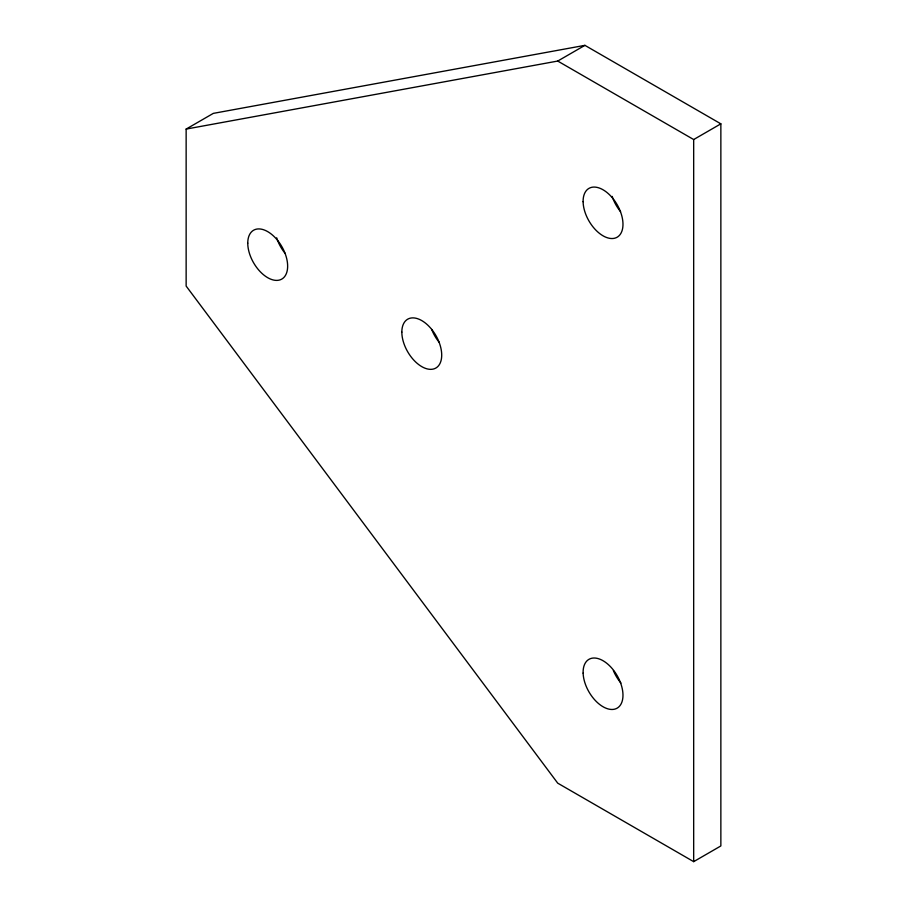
<?xml version="1.0" encoding="UTF-8"?>
<svg xmlns="http://www.w3.org/2000/svg" width="907" height="907" viewBox="0 0 907 907"><rect width="100%" height="100%" fill="white"/><g stroke="black" fill="none" stroke-linecap="round" stroke-linejoin="round"><path stroke-width="1.36" d="M186.139 129.077L213.326 113.375L584.913 45.35L720.861 123.84L720.861 845.948L693.674 861.65L557.726 783.16L186.139 286.056L186.139 129.077L557.726 61.052L584.913 45.35M557.726 61.052L693.674 139.542L720.861 123.84M693.674 139.542L693.674 861.65M438.999 342.098A28.196 16.281 60 0 1 431.698 329.456M284.923 253.144A28.196 16.281 60 0 1 276.68 237.815M620.558 211.648A28.196 16.281 60 0 1 612.157 196.388M620.932 683.039A28.196 16.281 60 0 1 613.359 670.568M401.835 332.098A28.196 16.281 60 0 0 431.743 369.308A28.196 16.281 60 0 0 431.743 329.434A28.196 16.281 60 0 0 401.835 332.098M247.758 243.144A28.196 16.281 60 0 0 277.678 280.354A28.196 16.281 60 0 0 277.678 240.48A28.196 16.281 60 0 0 247.758 243.144M583.11 201.683A28.196 16.281 60 0 0 613.313 238.462A28.196 16.281 60 0 0 612.713 198.248A28.196 16.281 60 0 0 583.11 201.683M583.122 673.119A28.196 16.281 60 0 0 613.665 709.353A28.196 16.281 60 0 0 612.338 668.742A28.196 16.281 60 0 0 583.122 673.119"/></g></svg>
